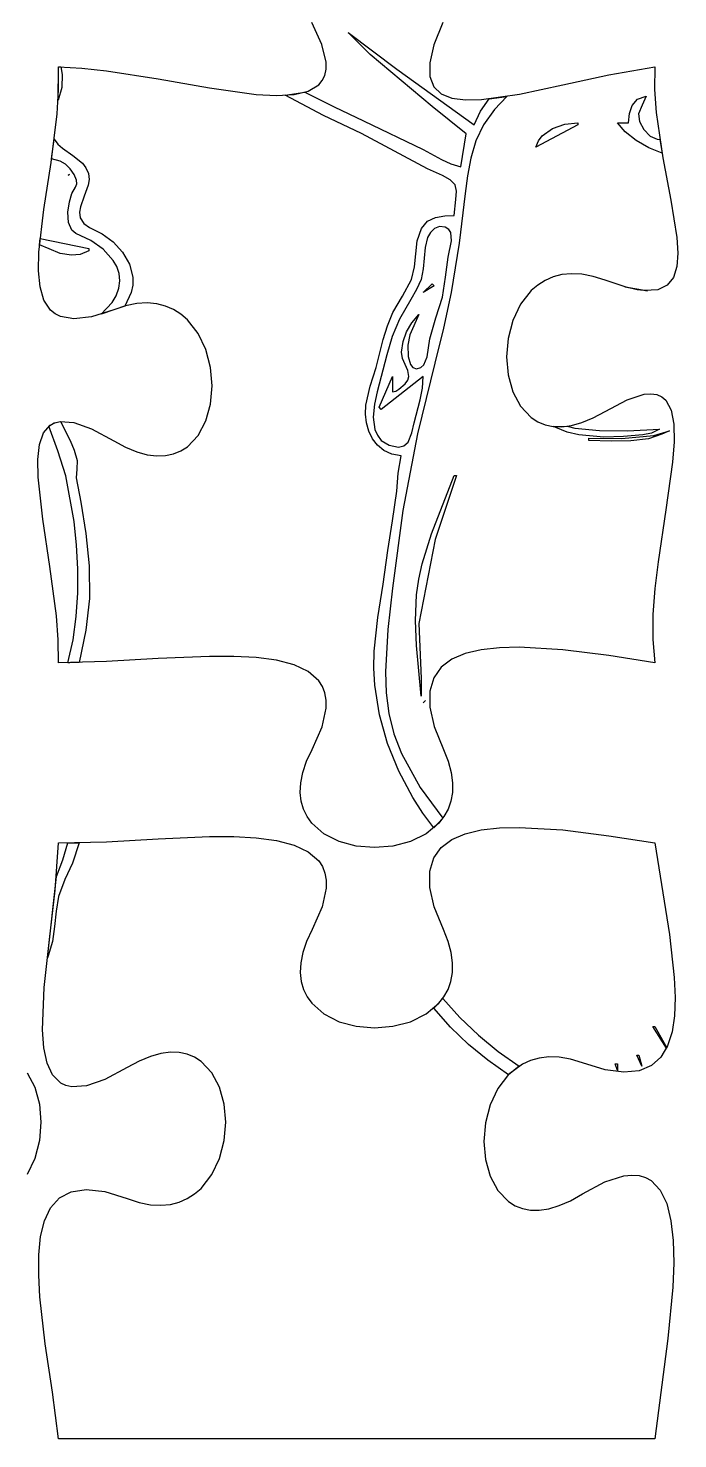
# Model space of a CAD drawing. Extents: x -47 to 700, y -217 to 268.
# Drawn here: x 133.1 to 209.3, y 11.2 to 176.9 of the extents above; entities that cross this region are included whole.
import ezdxf

# ---------------------------------------------------------------- set-up
doc = ezdxf.new("R2010")
doc.units = 0

msp = doc.modelspace()

# ---------------------------------------------------------------- linework, layer by layer
at = {"layer": 'Layer 1'}
for p, q in [((167.538429, 174.957887), (166.354, 177.556)), ((181.754, 177.556), (180.706153, 174.93965)), ((173.22549, 173.807), (170.63443, 176.39806)), ((170.63443, 176.39806), (176.33486, 172.07997)), ((168.028023, 172.904066), (167.538429, 174.957887)), ((180.706153, 174.93965), (180.204195, 172.83598)), ((168.031621, 172.065102), (168.028023, 172.904066)), ((180.48034, 167.67507), (173.22549, 173.807)), ((180.204195, 172.83598), (180.205499, 171.200563)), ((136.57715, 168.42899), (136.62365, 172.33625)), ((136.62365, 172.33625), (136.89547, 172.33025)), ((136.636349, 169.642331), (136.624, 172.336)), ((136.624, 172.336), (136.624, 172.336)), ((136.624, 172.336), (139.355978, 172.200714)), ((136.89547, 172.33025), (137.07117, 171.45847)), ((137.07117, 171.45847), (137.004852, 169.927191)), ((139.355978, 172.200714), (142.260602, 171.88559)), ((142.260602, 171.88559), (148.339937, 170.922719)), ((148.339937, 170.922719), (154.366305, 169.861176)), ((167.170562, 170.222406), (167.595146, 170.730737)), ((167.595146, 170.730737), (167.884747, 171.342814)), ((167.884747, 171.342814), (168.031621, 172.065102)), ((176.33486, 172.07997), (185.40304, 165.51603)), ((180.205499, 171.200563), (180.667438, 169.988969)), ((195.830562, 170.222406), (201.243805, 171.408988)), ((201.243805, 171.408988), (206.624, 172.336)), ((206.624, 172.336), (206.608951, 169.681625)), ((136.460289, 166.843676), (136.636349, 169.642331)), ((137.004852, 169.927191), (136.57714, 168.42868)), ((154.366305, 169.861176), (159.844, 169.11475)), ((159.844, 169.11475), (162.222188, 168.989015)), ((162.222188, 168.989015), (164.27732, 169.09723)), ((163.21835, 169.00833), (165.54482, 169.35714)), ((164.27732, 169.09723), (165.947433, 169.49112)), ((165.54482, 169.35714), (169.004504, 167.637526)), ((165.947433, 169.49112), (167.170562, 170.222406)), ((180.667438, 169.988969), (181.547384, 169.156769)), ((181.547384, 169.156769), (182.802711, 168.659535)), ((186.269, 168.49225), (190.725289, 169.131684)), ((190.725289, 169.131684), (195.830562, 170.222406)), ((206.608951, 169.681625), (206.797984, 166.993969)), ((136.57714, 168.42868), (136.57715, 168.42899)), ((167.725006, 166.644891), (163.21835, 169.00833)), ((169.004504, 167.637526), (172.44828, 165.99094)), ((184.49612, 164.4794), (180.48034, 167.67507)), ((182.802711, 168.659535), (184.390792, 168.452838)), ((184.390792, 168.452838), (186.269, 168.49225)), ((186.170294, 167.14304), (187.17244, 168.57838)), ((187.17244, 168.57838), (189.26999, 168.87345)), ((189.26999, 168.87345), (187.796526, 167.319611)), ((203.647318, 166.853223), (203.970952, 167.812836)), ((203.970952, 167.812836), (204.59702, 168.531079)), ((204.59702, 168.531079), (205.61219, 168.88478)), ((205.12606, 167.854054), (204.70527, 166.81204)), ((205.61219, 168.88478), (205.12606, 167.854054)), ((135.749312, 161.125531), (136.460289, 166.843676)), ((172.18886, 164.5223), (167.725006, 166.644891)), ((172.44828, 165.99094), (179.44371, 162.62267)), ((185.40304, 165.51603), (186.170294, 167.14304)), ((187.796526, 167.319611), (186.52545, 165.51603)), ((196.070388, 165.600578), (197.58015, 165.77541)), ((197.58015, 165.77541), (197.58015, 165.51651)), ((203.159788, 164.696346), (202.24392, 165.77541)), ((202.24392, 165.77541), (203.53945, 165.77541)), ((203.53945, 165.77541), (203.647318, 166.853223)), ((204.70527, 166.81204), (204.834989, 165.911779)), ((204.834989, 165.911779), (205.347697, 164.976796)), ((206.797984, 166.993969), (207.573375, 161.671625)), ((179.96203, 160.37681), (172.18886, 164.5223)), ((183.84861, 160.59282), (184.49612, 164.4794)), ((186.52545, 165.51603), (185.633441, 163.639836)), ((197.58015, 165.51651), (192.65745, 162.92545)), ((192.961424, 163.642324), (193.405295, 164.240048)), ((193.405295, 164.240048), (194.610855, 165.110274)), ((194.610855, 165.110274), (196.070388, 165.600578)), ((204.44224, 163.682465), (203.159788, 164.696346)), ((205.347697, 164.976796), (206.089805, 164.214518)), ((206.089805, 164.214518), (206.90772, 163.83237)), ((135.80612, 161.52347), (136.1291, 163.85563)), ((136.1291, 163.85563), (136.563479, 163.277167)), ((136.563479, 163.277167), (137.09817, 162.788636)), ((137.09817, 162.788636), (138.305936, 161.942332)), ((179.44371, 162.62267), (181.582586, 161.462181)), ((185.633441, 163.639836), (185.02755, 161.619628)), ((192.65745, 162.92545), (192.961424, 163.642324)), ((205.935014, 162.820924), (204.44224, 163.682465)), ((207.48185, 162.19888), (205.935014, 162.820924)), ((206.90772, 163.83237), (207.21313, 163.82637)), ((207.21313, 163.82637), (207.48185, 162.19856)), ((134.903805, 155.569809), (135.749312, 161.125531)), ((136.81226, 161.26767), (135.80612, 161.52347)), ((137.435259, 160.915218), (136.81226, 161.26767)), ((138.014464, 160.35632), (137.435259, 160.915218)), ((138.305936, 161.942332), (139.427289, 161.038658)), ((139.427289, 161.038658), (139.853964, 160.478412)), ((181.582586, 161.462181), (182.676981, 160.952145)), ((182.676981, 160.952145), (183.84861, 160.59282)), ((185.02755, 161.619628), (184.630849, 159.539603)), ((207.48185, 162.19856), (207.48185, 162.19888)), ((207.573375, 161.671625), (208.520328, 156.674594)), ((137.76205, 159.62746), (137.93465, 159.71376)), ((137.93465, 159.71376), (137.76205, 159.62746)), ((138.478325, 159.691762), (138.014464, 160.35632)), ((138.75529, 159.02233), (138.478325, 159.691762)), ((139.853964, 160.478412), (140.13712, 159.79955)), ((140.214113, 159.122015), (140.121154, 158.458941)), ((140.13712, 159.79955), (140.214113, 159.122015)), ((181.70995, 159.564468), (179.96203, 160.37681)), ((182.603536, 159.05635), (181.70995, 159.564468)), ((184.630849, 159.539603), (184.36641, 157.48396)), ((137.906799, 156.506475), (138.19357, 157.46739)), ((138.19357, 157.46739), (138.613217, 158.214222)), ((138.613217, 158.214222), (138.76145, 158.600355)), ((138.76145, 158.600355), (138.75529, 159.02233)), ((140.121154, 158.458941), (139.653444, 157.164266)), ((183.20059, 158.47719), (182.603536, 159.05635)), ((183.350222, 157.755605), (183.20059, 158.47719)), ((183.28676, 156.754935), (183.350222, 157.755605)), ((184.36641, 157.48396), (183.664396, 151.63987)), ((137.739257, 155.266061), (137.906799, 156.506475)), ((139.190119, 155.891704), (139.102642, 155.25627)), ((139.653444, 157.164266), (139.190119, 155.891704)), ((183.07089, 154.89291), (183.28676, 156.754935)), ((208.520328, 156.674594), (209.209, 152.3085)), ((134.3365, 150.56475), (134.903805, 155.569809)), ((137.798872, 154.046792), (137.739257, 155.266061)), ((139.102642, 155.25627), (139.18731, 154.61743)), ((139.18731, 154.61743), (139.599468, 153.936323)), ((179.22771, 153.33848), (179.953214, 154.198474)), ((179.953214, 154.198474), (180.894352, 154.664241)), ((180.894352, 154.664241), (181.962965, 154.855735)), ((181.962965, 154.855735), (183.07089, 154.89291)), ((138.19357, 153.14931), (137.798872, 154.046792)), ((138.676888, 152.775394), (138.19357, 153.14931)), ((139.266179, 152.480604), (138.676888, 152.775394)), ((140.43943, 151.94008), (139.266179, 152.480604)), ((139.599468, 153.936323), (140.258702, 153.454217)), ((140.258702, 153.454217), (141.73496, 152.71729)), ((141.73496, 152.71729), (143.029581, 151.775317)), ((178.739981, 151.904014), (179.22771, 153.33848)), ((180.296013, 152.892092), (179.96208, 152.30233)), ((180.762886, 153.354739), (180.296013, 152.892092)), ((181.347541, 153.593359), (180.762886, 153.354739)), ((182.03482, 153.51104), (181.347541, 153.593359)), ((182.439978, 153.256034), (182.03482, 153.51104)), ((182.677755, 152.886094), (182.439978, 153.256034)), ((182.779066, 151.924078), (182.677755, 152.886094)), ((134.40567, 151.44605), (134.47547, 152.18089)), ((135.51671, 150.94789), (134.40567, 151.44605)), ((134.47547, 152.18089), (137.33059, 151.59539)), ((136.816517, 150.43024), (135.51671, 150.94789)), ((137.33059, 151.59539), (140.18055, 150.99078)), ((140.18055, 150.99078), (140.18055, 150.73137)), ((141.866424, 150.911139), (140.43943, 151.94008)), ((143.03803, 149.612439), (141.866424, 150.911139)), ((143.029581, 151.775317), (144.150705, 150.580352)), ((178.56446, 150.386323), (178.739981, 151.904014)), ((179.649851, 151.121667), (179.542571, 149.87461)), ((179.96208, 152.30233), (179.649851, 151.121667)), ((182.38002, 149.97017), (182.779066, 151.924078)), ((183.664396, 151.63987), (182.72569, 145.82476)), ((209.209, 152.3085), (209.322154, 150.457562)), ((134.286153, 148.390045), (134.3365, 150.56475)), ((138.14394, 150.20272), (136.816517, 150.43024)), ((138.14398, 150.20272), (138.14394, 150.20272)), ((139.172791, 150.30935), (138.14398, 150.20272)), ((140.18055, 150.73137), (139.172791, 150.30935)), ((143.458244, 148.871359), (143.03803, 149.612439)), ((144.150705, 150.580352), (144.970876, 149.180034)), ((144.970876, 149.180034), (145.36264, 147.622)), ((178.429109, 148.85488), (178.56446, 150.386323)), ((179.542571, 149.87461), (179.450744, 148.610738)), ((182.056716, 147.630687), (182.38002, 149.97017)), ((209.322154, 150.457562), (209.209547, 148.878969)), ((134.460133, 146.498598), (134.286153, 148.390045)), ((143.730828, 148.074157), (143.458244, 148.871359)), ((143.827856, 147.224603), (143.730828, 148.074157)), ((145.36264, 147.622), (145.350573, 146.70004)), ((178.06189, 147.37916), (178.429109, 148.85488)), ((179.450744, 148.610738), (179.18487, 147.37963)), ((181.68911, 145.30637), (182.056716, 147.630687)), ((194.69318, 147.669009), (193.745719, 147.258178)), ((195.730875, 147.934828), (194.69318, 147.669009)), ((196.858805, 148.041536), (195.730875, 147.934828)), ((198.076969, 147.975033), (196.858805, 148.041536)), ((199.385367, 147.721221), (198.076969, 147.975033)), ((200.784, 147.266), (199.385367, 147.721221)), ((208.817447, 147.610922), (208.092125, 146.691625)), ((209.209547, 148.878969), (208.817447, 147.610922)), ((134.91003, 144.938937), (134.460133, 146.498598)), ((143.411039, 145.455095), (143.7214, 146.32647)), ((143.7214, 146.32647), (143.827856, 147.224603)), ((145.170595, 145.832976), (144.39526, 144.24442)), ((145.350573, 146.70004), (145.170595, 145.832976)), ((176.989304, 145.419864), (178.06189, 147.37916)), ((178.648947, 146.174215), (177.974554, 145.018376)), ((179.18487, 147.37963), (178.648947, 146.174215)), ((179.44374, 145.82521), (180.47986, 146.86132)), ((180.73876, 146.60242), (179.44374, 145.82521)), ((180.47986, 146.86132), (180.73876, 146.60242)), ((192.1215, 146.057875), (190.858219, 144.446713)), ((192.888492, 146.716433), (192.1215, 146.057875)), ((193.745719, 147.258178), (192.888492, 146.716433)), ((203.379518, 146.408266), (200.784, 147.266)), ((204.55018, 146.15866), (203.09033, 146.48925)), ((203.09033, 146.48925), (205.78164, 146.03966)), ((205.426891, 146.052094), (203.379518, 146.408266)), ((205.78164, 146.03966), (204.55018, 146.15866)), ((206.97985, 146.159281), (205.426891, 146.052094)), ((205.78164, 146.03966), (205.78164, 146.03966)), ((208.092125, 146.691625), (206.97985, 146.159281)), ((135.687437, 143.759594), (134.91003, 144.938937)), ((141.62954, 143.29719), (142.93641, 144.669285)), ((142.93641, 144.669285), (143.411039, 145.455095)), ((144.39526, 144.24442), (143.10335, 143.81603)), ((144.502633, 144.275762), (143.104, 143.816)), ((145.811031, 144.533822), (144.502633, 144.275762)), ((147.029195, 144.60428), (145.811031, 144.533822)), ((148.157125, 144.501234), (147.029195, 144.60428)), ((149.19482, 144.238784), (148.157125, 144.501234)), ((150.142281, 143.831029), (149.19482, 144.238784)), ((175.85944, 143.49257), (176.989304, 145.419864)), ((177.974554, 145.018376), (176.6367, 142.71584)), ((180.9313, 142.858236), (181.68911, 145.30637)), ((182.72569, 145.82476), (181.819221, 141.652681)), ((190.858219, 144.446713), (189.955875, 142.537484)), ((136.21508, 143.327707), (135.687437, 143.759594)), ((136.843946, 143.009098), (136.21508, 143.327707)), ((138.431148, 142.73598), (136.843946, 143.009098)), ((140.500636, 142.988771), (138.431148, 142.73598)), ((143.104, 143.816), (140.500636, 142.988771)), ((143.10335, 143.81603), (141.62954, 143.29719)), ((141.62954, 143.29719), (141.62954, 143.29719)), ((150.999508, 143.292068), (150.142281, 143.831029)), ((151.7665, 142.636), (150.999508, 143.292068)), ((153.029781, 141.028939), (151.7665, 142.636)), ((175.233214, 141.921809), (175.85944, 143.49257)), ((176.6367, 142.71584), (175.811768, 140.664758)), ((178.92545, 143.23363), (177.884899, 140.875845)), ((178.115736, 142.283233), (178.92545, 143.23363)), ((180.22098, 140.38368), (180.9313, 142.858236)), ((189.955875, 142.537484), (189.414469, 140.442982)), ((153.932125, 139.122641), (153.029781, 141.028939)), ((174.750175, 140.294378), (175.233214, 141.921809)), ((177.084731, 140.080382), (177.496802, 141.23193)), ((177.496802, 141.23193), (178.115736, 142.283233)), ((177.884899, 140.875845), (177.626121, 139.64351)), ((181.819221, 141.652681), (180.794258, 137.518495)), ((173.91589, 137.01493), (174.750175, 140.294378)), ((175.811768, 140.664758), (175.153285, 138.508055)), ((176.8956, 138.82925), (177.084731, 140.080382)), ((177.626121, 139.64351), (177.67333, 138.31094)), ((179.919677, 138.2958), (180.22098, 140.38368)), ((189.414469, 140.442982), (189.234, 138.276)), ((154.473531, 137.029896), (153.932125, 139.122641)), ((175.153285, 138.508055), (174.04565, 134.16545)), ((177.006191, 138.076317), (176.8956, 138.82925)), ((177.305914, 137.36586), (177.006191, 138.076317)), ((177.67333, 138.31094), (177.943534, 137.393136)), ((179.497858, 137.323854), (179.919677, 138.2958)), ((189.234, 138.276), (189.414469, 136.14933)), ((154.654, 134.8635), (154.473531, 137.029896)), ((173.214367, 134.836628), (173.91589, 137.01493)), ((174.26165, 132.35161), (175.8166, 135.9793)), ((179.44376, 135.9793), (174.52107, 132.09271)), ((175.8166, 135.9793), (175.8166, 134.16545)), ((177.616487, 136.674611), (177.305914, 137.36586)), ((177.75963, 135.9793), (177.616487, 136.674611)), ((177.637603, 135.530938), (177.75963, 135.9793)), ((177.943534, 137.393136), (178.23238, 137.023103)), ((178.23238, 137.023103), (178.66655, 136.88622)), ((178.66655, 136.88622), (179.144111, 137.015452)), ((180.794258, 137.518495), (178.7528, 129.24226)), ((179.144111, 137.015452), (179.497858, 137.323854)), ((179.337343, 134.60052), (179.44376, 135.9793)), ((189.414469, 136.14933), (189.955875, 134.175766)), ((154.473531, 132.736244), (154.654, 134.8635)), ((172.70717, 132.61055), (173.214367, 134.836628)), ((175.8166, 134.16545), (176.225612, 134.261705)), ((176.225612, 134.261705), (176.59381, 134.46776)), ((176.59381, 134.46776), (177.337074, 135.12333)), ((177.337074, 135.12333), (177.637603, 135.530938)), ((179.069979, 133.232195), (179.337343, 134.60052)), ((153.932125, 130.760922), (154.473531, 132.736244)), ((172.676442, 131.54688), (172.70717, 132.61055)), ((173.711317, 132.725697), (173.549222, 131.198296)), ((174.04565, 134.16545), (173.711317, 132.725697)), ((178.36373, 130.53828), (179.069979, 133.232195)), ((189.955875, 134.175766), (190.858219, 132.4681)), ((200.784, 131.866), (203.364686, 133.240541)), ((203.364686, 133.240541), (205.37152, 133.875922)), ((205.37152, 133.875922), (206.178386, 133.937173)), ((206.178386, 133.937173), (206.864164, 133.838529)), ((206.864164, 133.838529), (207.436309, 133.588289)), ((207.436309, 133.588289), (207.902281, 133.19475)), ((207.902281, 133.19475), (208.545536, 132.010971)), ((172.794598, 130.512726), (172.676442, 131.54688)), ((173.549222, 131.198296), (173.754196, 129.729495)), ((174.52107, 132.09271), (174.26165, 132.35161)), ((190.858219, 132.4681), (192.1215, 131.139125)), ((192.1215, 131.139125), (192.888492, 130.651895)), ((198.076969, 130.552279), (199.385367, 131.098357)), ((199.385367, 131.098357), (200.784, 131.866)), ((208.545536, 132.010971), (208.85359, 130.353578)), ((134.381031, 127.973207), (134.849605, 129.338986)), ((134.849605, 129.338986), (135.64525, 130.262719)), ((135.47641, 130.12739), (136.102964, 130.507574)), ((136.555579, 127.215052), (135.47641, 130.12739)), ((135.64525, 130.262719), (136.181434, 130.541299)), ((136.102964, 130.507574), (136.87891, 130.69221)), ((136.181434, 130.541299), (136.818238, 130.688346)), ((136.818238, 130.688346), (138.418844, 130.559809)), ((136.87891, 130.69221), (138.003121, 128.465916)), ((138.418844, 130.559809), (140.49734, 129.821046)), ((140.49734, 129.821046), (143.104, 128.416)), ((153.029781, 129.050326), (153.932125, 130.760922)), ((173.065612, 129.538867), (172.794598, 130.512726)), ((173.493459, 128.65608), (173.065612, 129.538867)), ((173.754196, 129.729495), (174.055219, 129.062771)), ((177.67333, 128.24902), (178.119221, 129.354313)), ((178.119221, 129.354313), (178.36373, 130.53828)), ((192.888492, 130.651895), (193.745719, 130.301635)), ((193.745719, 130.301635), (194.69318, 130.102444)), ((194.69318, 130.102444), (195.730875, 130.068422)), ((194.72606, 130.10007), (196.32699, 130.12487)), ((194.98961, 129.97656), (194.72606, 130.10007)), ((196.323593, 129.445547), (194.98961, 129.97656)), ((195.730875, 130.068422), (196.858805, 130.213667)), ((197.721224, 129.09499), (196.323593, 129.445547)), ((196.32699, 130.12487), (197.22461, 129.89129)), ((196.858805, 130.213667), (198.076969, 130.552279)), ((197.22461, 129.89129), (200.153037, 129.616231)), ((200.153037, 129.616231), (203.418021, 129.599581)), ((203.418021, 129.599581), (207.16716, 129.76055)), ((206.23766, 129.323991), (205.21534, 129.12855)), ((207.16716, 129.76055), (206.23766, 129.323991)), ((206.51707, 129.02675), (208.35985, 129.58847)), ((208.35985, 129.58847), (207.442376, 129.177738)), ((208.85359, 130.353578), (208.886107, 128.288959)), ((134.189254, 126.221442), (134.381031, 127.973207)), ((138.003121, 128.465916), (138.464931, 127.312717)), ((143.104, 128.416), (144.502633, 127.652898)), ((144.502633, 127.652898), (145.811031, 127.111068)), ((150.999508, 127.22753), (151.7665, 127.71725)), ((151.7665, 127.71725), (153.029781, 129.050326)), ((174.082112, 127.895144), (173.493459, 128.65608)), ((174.055219, 129.062771), (174.52107, 128.46554)), ((174.835548, 127.286836), (174.082112, 127.895144)), ((174.52107, 128.46554), (175.426707, 127.882499)), ((175.426707, 127.882499), (176.53852, 127.67334)), ((176.53852, 127.67334), (177.165419, 127.825719)), ((176.53852, 127.67334), (176.53852, 127.67334)), ((178.7528, 129.24226), (177.040704, 120.20597)), ((177.165419, 127.825719), (177.67333, 128.24902)), ((200.63784, 128.82779), (197.721224, 129.09499)), ((198.87619, 128.46554), (198.87619, 128.72444)), ((198.87619, 128.72444), (202.704647, 128.686456)), ((201.51582, 128.38234), (198.87619, 128.46554)), ((202.945269, 128.907505), (200.63784, 128.82779)), ((200.63784, 128.82779), (200.63784, 128.82779)), ((203.813204, 128.420608), (201.51582, 128.38234)), ((201.51582, 128.38234), (201.51582, 128.38234)), ((202.704647, 128.686456), (206.51707, 129.02675)), ((205.21534, 129.12855), (202.945269, 128.907505)), ((205.87163, 128.63814), (203.813204, 128.420608)), ((207.442376, 129.177738), (205.87163, 128.63814)), ((208.886107, 128.288959), (208.70275, 125.8835)), ((134.224, 124.13975), (134.189254, 126.221442)), ((137.50316, 124.30294), (136.555579, 127.215052)), ((138.464931, 127.312717), (138.79869, 126.11678)), ((138.79869, 126.11678), (138.787081, 125.072453)), ((145.811031, 127.111068), (147.029195, 126.776411)), ((147.029195, 126.776411), (148.157125, 126.634828)), ((148.157125, 126.634828), (149.19482, 126.672219)), ((149.19482, 126.672219), (150.142281, 126.874486)), ((150.142281, 126.874486), (150.999508, 127.22753)), ((175.757739, 126.861936), (174.835548, 127.286836)), ((176.85266, 126.65122), (175.757739, 126.861936)), ((176.50002, 124.596386), (176.85266, 126.65122)), ((138.458711, 118.925799), (137.50316, 124.30294)), ((138.787081, 125.072453), (138.71239, 124.04404)), ((176.33434, 122.50574), (176.50002, 124.596386)), ((180.418896, 117.474411), (183.07037, 124.31953)), ((183.3303, 124.31953), (180.82503, 116.80578)), ((183.07037, 124.31953), (183.3303, 124.31953)), ((208.70275, 125.8835), (207.927066, 120.315609)), ((134.771969, 119.210824), (134.224, 124.13975)), ((138.71239, 124.04404), (139.23019, 121.19408)), ((139.23019, 121.19408), (139.850641, 117.507445)), ((175.82836, 119.007), (176.33434, 122.50574)), ((177.040704, 120.20597), (175.81655, 111.10536)), ((207.927066, 120.315609), (207.003844, 114.181)), ((135.62275, 113.634906), (134.771969, 119.210824)), ((138.755194, 116.158256), (138.458711, 118.925799)), ((175.29823, 115.5103), (175.82836, 119.007)), ((138.90773, 113.36478), (138.755194, 116.158256)), ((139.850641, 117.507445), (140.236224, 113.704969)), ((180.82503, 116.80578), (178.9254, 106.95987)), ((179.321815, 113.967411), (180.418896, 117.474411)), ((174.738251, 111.589061), (175.29823, 115.5103)), ((136.374156, 107.860473), (135.62275, 113.634906)), ((138.899003, 110.565405), (138.90773, 113.36478)), ((140.236224, 113.704969), (140.269942, 109.890048)), ((178.925375, 112.167867), (179.321815, 113.967411)), ((207.003844, 114.181), (206.636063, 111.067143)), ((174.109899, 107.646689), (174.738251, 111.589061)), ((175.81655, 111.10536), (175.278611, 106.226931)), ((178.6665, 110.32813), (178.925375, 112.167867)), ((206.636063, 111.067143), (206.410387, 108.010766)), ((138.711697, 107.780166), (138.899003, 110.565405)), ((140.269942, 109.890048), (139.8348, 106.16608)), ((178.534273, 107.305475), (178.6665, 110.32813)), ((136.58691, 105.038961), (136.374156, 107.860473)), ((138.328498, 105.0291), (138.711697, 107.780166)), ((206.410387, 108.010766), (206.386478, 105.078256)), ((139.8348, 106.16608), (139.04364, 102.34978)), ((173.687105, 103.684822), (174.109899, 107.646689)), ((175.278611, 106.226931), (175.005894, 101.281504)), ((178.656166, 104.350653), (178.534273, 107.305475)), ((178.9254, 106.95987), (179.18482, 100.48274)), ((136.624, 102.336), (136.58691, 105.038961)), ((137.73209, 102.33224), (138.328498, 105.0291)), ((206.386478, 105.078256), (206.624, 102.336)), ((148.335094, 102.81975), (142.259059, 102.467484)), ((154.358395, 103.082016), (148.335094, 102.81975)), ((157.195985, 103.082279), (154.358395, 103.082016)), ((159.83525, 102.9435), (157.195985, 103.082279)), ((162.214476, 102.62683), (159.83525, 102.9435)), ((173.638396, 101.69709), (173.687105, 103.684822)), ((179.18482, 98.41003), (178.656166, 104.350653)), ((182.79734, 102.744691), (181.545907, 101.801925)), ((184.38308, 103.424635), (182.79734, 102.744691)), ((186.26025, 103.86975), (184.38308, 103.424635)), ((188.385975, 104.108029), (186.26025, 103.86975)), ((190.717379, 104.167465), (188.385975, 104.108029)), ((195.825719, 103.861781), (190.717379, 104.167465)), ((201.242262, 103.176645), (195.825719, 103.861781)), ((206.624, 102.336), (201.242262, 103.176645)), ((142.259059, 102.467484), (136.624, 102.336)), ((136.624, 102.336), (136.624, 102.336)), ((137.96412, 102.33124), (137.73209, 102.33224)), ((139.04364, 102.34978), (137.96412, 102.33118)), ((137.96412, 102.33118), (137.96412, 102.33124)), ((164.271949, 102.093422), (162.214476, 102.62683)), ((165.945956, 101.304428), (164.271949, 102.093422)), ((167.174781, 100.221), (165.945956, 101.304428)), ((173.7438, 99.7051), (173.638396, 101.69709)), ((175.005894, 101.281504), (175.097114, 98.821463)), ((181.545907, 101.801925), (180.671656, 100.568344)), ((167.602966, 99.556734), (167.174781, 100.221)), ((167.896712, 98.804291), (167.602966, 99.556734)), ((174.297775, 96.225602), (173.7438, 99.7051)), ((179.18482, 100.48274), (179.18482, 98.41003)), ((180.671656, 100.568344), (180.217464, 99.015954)), ((168.048307, 97.958816), (167.896712, 98.804291)), ((168.050035, 97.015453), (168.048307, 97.958816)), ((175.097114, 98.821463), (175.408385, 96.39003)), ((179.44371, 97.6323), (179.70261, 97.891716)), ((179.70261, 97.891716), (179.44371, 97.6323)), ((180.217464, 99.015954), (180.226207, 97.116762)), ((167.573036, 94.815639), (168.050035, 97.015453)), ((175.25215, 92.854804), (174.297775, 96.225602)), ((175.408385, 96.39003), (175.990954, 94.002322)), ((180.226207, 97.116762), (180.74076, 94.842775)), ((166.404, 92.166), (167.573036, 94.815639)), ((180.74076, 94.842775), (181.804, 92.166)), ((176.575023, 89.605729), (175.25215, 92.854804)), ((175.990954, 94.002322), (176.89607, 91.67346)), ((165.747158, 90.767367), (166.404, 92.166)), ((176.89607, 91.67346), (179.100944, 87.680791)), ((181.804, 92.166), (182.370022, 90.767367)), ((165.304732, 89.458969), (165.747158, 90.767367)), ((178.23449, 86.4914), (176.575023, 89.605729)), ((182.370022, 90.767367), (182.727486, 89.458969)), ((165.006734, 87.112875), (165.062624, 88.240805)), ((165.062624, 88.240805), (165.304732, 89.458969)), ((182.727486, 89.458969), (182.890493, 88.240805)), ((182.890493, 88.240805), (182.873141, 87.112875)), ((165.122964, 86.07518), (165.006734, 87.112875)), ((179.413554, 84.666244), (178.23449, 86.4914)), ((179.100944, 87.680791), (181.73298, 84.06721)), ((182.873141, 87.112875), (182.689529, 86.07518)), ((165.397213, 85.127719), (165.122964, 86.07518)), ((165.815383, 84.270492), (165.397213, 85.127719)), ((180.701, 82.9402), (179.413554, 84.666244)), ((182.353756, 85.127719), (181.879922, 84.270492)), ((182.689529, 86.07518), (182.353756, 85.127719)), ((166.363375, 83.5035), (165.815383, 84.270492)), ((167.792428, 82.240219), (166.363375, 83.5035)), ((181.282125, 83.5035), (179.771041, 82.240219)), ((181.73298, 84.06721), (180.701, 82.94015)), ((180.701, 82.94015), (180.701, 82.9402)), ((181.879922, 84.270492), (181.282125, 83.5035)), ((186.26025, 82.70315), (188.385975, 82.941429)), ((188.385975, 82.941429), (190.717379, 83.000865)), ((190.717379, 83.000865), (195.825719, 82.695181)), ((136.624, 81.1694), (142.259059, 81.300884)), ((142.259059, 81.300884), (148.335094, 81.65315)), ((148.335094, 81.65315), (154.358395, 81.915416)), ((154.358395, 81.915416), (157.195985, 81.915679)), ((157.195985, 81.915679), (159.83525, 81.7769)), ((159.83525, 81.7769), (162.214476, 81.46023)), ((162.214476, 81.46023), (164.271949, 80.926822)), ((169.571578, 81.337875), (167.792428, 82.240219)), ((171.588033, 80.796469), (169.571578, 81.337875)), ((177.933297, 81.337875), (175.881686, 80.796469)), ((179.771041, 82.240219), (177.933297, 81.337875)), ((181.545907, 80.635325), (182.79734, 81.578091)), ((182.79734, 81.578091), (184.38308, 82.258035)), ((184.38308, 82.258035), (186.26025, 82.70315)), ((195.825719, 82.695181), (201.242262, 82.010045)), ((201.242262, 82.010045), (206.624, 81.1694)), ((136.236197, 75.629956), (136.62401, 81.16939)), ((136.62401, 81.16939), (136.624, 81.1694)), ((137.129045, 79.177673), (137.73209, 81.165588)), ((137.73209, 81.165588), (139.04364, 81.183158)), ((139.04364, 81.183158), (138.28038, 78.781238)), ((164.271949, 80.926822), (165.945956, 80.137828)), ((165.945956, 80.137828), (167.174781, 79.0544)), ((173.729, 80.616), (171.588033, 80.796469)), ((175.881686, 80.796469), (173.729, 80.616)), ((180.671656, 79.401744), (181.545907, 80.635325)), ((206.624, 81.1694), (206.624, 81.1694)), ((206.624, 81.1694), (208.334781, 70.428306)), ((136.38695, 77.240758), (137.129045, 79.177673)), ((138.28038, 78.781238), (137.38648, 76.865758)), ((167.174781, 79.0544), (167.602966, 78.390134)), ((167.602966, 78.390134), (167.896712, 77.637691)), ((180.217464, 77.849354), (180.671656, 79.401744)), ((135.31777, 67.655298), (136.38695, 77.240758)), ((137.38648, 76.865758), (136.63913, 74.894658)), ((167.896712, 77.637691), (168.048307, 76.792216)), ((168.048307, 76.792216), (168.050035, 75.848853)), ((180.226207, 75.950162), (180.217464, 77.849354)), ((135.56901, 69.816421), (136.236197, 75.629956)), ((136.63913, 74.894658), (136.347301, 73.144131)), ((168.050035, 75.848853), (167.573036, 73.649039)), ((180.74076, 73.676175), (180.226207, 75.950162)), ((136.347301, 73.144131), (136.167787, 71.369976)), ((167.573036, 73.649039), (166.404, 70.9994)), ((181.804, 70.9994), (180.74076, 73.676175)), ((136.167787, 71.369976), (135.921768, 69.609301)), ((134.961823, 64.185933), (135.56901, 69.816421)), ((135.921768, 69.609301), (135.43042, 67.899218)), ((165.747158, 69.600767), (165.304732, 68.292369)), ((166.404, 70.9994), (165.747158, 69.600767)), ((182.370022, 69.600767), (181.804, 70.9994)), ((182.727486, 68.292369), (182.370022, 69.600767)), ((208.334781, 70.428306), (208.904762, 65.346099)), ((165.304732, 68.292369), (165.062624, 67.074205)), ((182.890493, 67.074205), (182.727486, 68.292369)), ((135.43042, 67.899218), (135.31777, 67.655307)), ((135.31777, 67.655307), (135.31777, 67.655298)), ((165.062624, 67.074205), (165.006734, 65.946275)), ((182.873141, 65.946275), (182.890493, 67.074205)), ((165.006734, 65.946275), (165.122964, 64.90858)), ((165.122964, 64.90858), (165.397213, 63.961119)), ((182.353756, 63.961119), (182.689529, 64.90858)), ((182.689529, 64.90858), (182.873141, 65.946275)), ((208.904762, 65.346099), (209.000531, 63.013919)), ((134.75401, 59.19564), (134.961823, 64.185933)), ((165.397213, 63.961119), (165.815383, 63.103892)), ((165.815383, 63.103892), (166.363375, 62.3369)), ((181.282125, 62.3369), (181.879922, 63.103892)), ((181.879922, 63.103892), (182.353756, 63.961119)), ((209.000531, 63.013919), (208.92525, 60.87315)), ((166.363375, 62.3369), (167.792428, 61.073619)), ((179.771041, 61.073619), (181.282125, 62.3369)), ((180.70104, 61.77345), (181.73302, 62.90051)), ((182.643465, 59.545895), (180.70104, 61.77345)), ((181.73302, 62.90051), (183.747506, 60.654044)), ((167.792428, 61.073619), (169.571578, 60.171275)), ((169.571578, 60.171275), (171.588033, 59.629869)), ((175.881686, 59.629869), (177.933297, 60.171275)), ((177.933297, 60.171275), (179.771041, 61.073619)), ((183.747506, 60.654044), (185.924833, 58.581675)), ((208.92525, 60.87315), (208.645243, 58.962889)), ((134.905924, 57.083426), (134.75401, 59.19564)), ((171.588033, 59.629869), (173.729, 59.4494)), ((173.729, 59.4494), (175.881686, 59.629869)), ((184.761564, 57.500358), (182.643465, 59.545895)), ((185.924833, 58.581675), (188.250303, 56.682151)), ((208.01097, 57.077098), (206.38988, 59.624228)), ((206.38988, 59.624228), (206.64878, 59.624228)), ((206.64878, 59.624228), (208.02389, 57.103968)), ((208.645243, 58.962889), (208.126832, 57.322232)), ((135.284947, 55.302691), (134.905924, 57.083426)), ((148.629205, 56.431723), (147.411041, 56.093111)), ((149.757135, 56.576968), (148.629205, 56.431723)), ((150.79483, 56.542946), (149.757135, 56.576968)), ((151.742291, 56.343755), (150.79483, 56.542946)), ((152.599518, 55.993495), (151.742291, 56.343755)), ((187.03764, 55.632829), (184.761564, 57.500358)), ((188.250303, 56.682151), (190.70922, 54.95422)), ((208.126832, 57.322232), (207.336341, 55.990276)), ((208.01099, 57.077098), (208.01097, 57.077098)), ((208.02389, 57.103968), (208.01099, 57.077098)), ((135.933502, 53.910579), (135.284947, 55.302691)), ((144.70401, 54.77939), (142.071471, 53.371233)), ((146.102643, 55.547033), (144.70401, 54.77939)), ((147.411041, 56.093111), (146.102643, 55.547033)), ((153.36651, 55.506265), (152.599518, 55.993495)), ((154.629791, 54.17729), (153.36651, 55.506265)), ((189.454, 53.9393), (187.03764, 55.632829)), ((190.70922, 54.95422), (189.454, 53.93929)), ((191.085719, 55.179898), (189.4615, 53.9469)), ((192.03318, 55.609802), (191.085719, 55.179898)), ((193.070875, 55.896509), (192.03318, 55.609802)), ((194.198805, 56.025922), (193.070875, 55.896509)), ((195.416969, 55.983941), (194.198805, 56.025922)), ((196.725367, 55.756467), (195.416969, 55.983941)), ((198.124, 55.3294), (196.725367, 55.756467)), ((200.780042, 54.5314), (198.124, 55.3294)), ((202.2444, 54.442631), (201.9855, 55.219844)), ((201.9855, 55.219844), (202.2444, 55.219844)), ((202.2444, 55.219844), (202.2444, 54.442631)), ((205.09436, 54.960428), (204.50989, 56.229088)), ((204.50989, 56.229088), (204.76879, 56.229088)), ((204.76879, 56.229088), (205.09436, 54.960428)), ((206.240094, 55.006119), (204.804413, 54.408856)), ((207.336341, 55.990276), (206.240094, 55.006119)), ((132.933481, 54.1773), (133.835825, 52.469634)), ((136.89401, 52.964234), (135.933502, 53.910579)), ((142.071471, 53.371233), (139.920572, 52.637417)), ((155.532135, 52.469624), (154.629791, 54.17729)), ((189.4615, 53.9469), (188.198219, 52.310308)), ((189.454, 53.93929), (189.454, 53.9393)), ((202.995621, 54.237584), (200.780042, 54.5314)), ((204.804413, 54.408856), (202.995621, 54.237584)), ((133.835825, 52.469634), (134.377231, 50.49607)), ((137.504503, 52.676081), (136.89401, 52.964234)), ((138.208893, 52.520799), (137.504503, 52.676081)), ((139.920572, 52.637417), (138.208893, 52.520799)), ((156.073541, 50.49606), (155.532135, 52.469624)), ((188.198219, 52.310308), (187.295875, 50.382916)), ((134.377231, 50.49607), (134.5577, 48.3694)), ((156.25401, 48.36939), (156.073541, 50.49606)), ((187.295875, 50.382916), (186.754469, 48.277515)), ((134.5577, 48.3694), (134.377231, 46.202418)), ((156.073541, 46.202408), (156.25401, 48.36939)), ((186.754469, 48.277515), (186.574, 46.1069)), ((134.377231, 46.202418), (133.835825, 44.107916)), ((155.532135, 44.107906), (156.073541, 46.202408)), ((186.574, 46.1069), (186.754469, 43.983863)), ((133.835825, 44.107916), (132.933481, 42.198687)), ((154.629791, 42.198677), (155.532135, 44.107906)), ((186.754469, 43.983863), (187.295875, 42.021197)), ((153.36651, 40.587515), (154.629791, 42.198677)), ((187.295875, 42.021197), (188.198219, 40.331695)), ((200.775868, 41.363675), (202.980035, 42.061412)), ((202.980035, 42.061412), (203.925277, 42.154545)), ((203.925277, 42.154545), (204.771849, 42.088104)), ((204.771849, 42.088104), (205.524169, 41.870274)), ((205.524169, 41.870274), (206.186656, 41.509244)), ((206.186656, 41.509244), (207.259803, 40.390325)), ((136.730885, 39.467359), (138.109488, 40.200047)), ((138.109488, 40.200047), (139.872994, 40.461245)), ((139.872994, 40.461245), (142.058727, 40.203509)), ((142.058727, 40.203509), (144.70401, 39.37939)), ((151.742291, 39.387212), (152.599518, 39.928957)), ((152.599518, 39.928957), (153.36651, 40.587515)), ((188.198219, 40.331695), (189.4615, 39.02815)), ((196.725367, 39.133603), (198.124, 39.9294)), ((198.124, 39.9294), (200.775868, 41.363675)), ((207.259803, 40.390325), (208.026637, 38.796841)), ((134.979088, 36.7773), (135.699859, 38.310628)), ((135.699859, 38.310628), (136.730885, 39.467359)), ((144.70401, 39.37939), (146.102643, 38.924169)), ((146.102643, 38.924169), (147.411041, 38.670357)), ((147.411041, 38.670357), (148.629205, 38.603854)), ((148.629205, 38.603854), (149.757135, 38.710562)), ((149.757135, 38.710562), (150.79483, 38.976381)), ((150.79483, 38.976381), (151.742291, 39.387212)), ((189.4615, 39.02815), (190.228492, 38.556359)), ((190.228492, 38.556359), (191.085719, 38.223355)), ((191.085719, 38.223355), (192.03318, 38.043237)), ((193.070875, 38.030103), (194.198805, 38.198054)), ((194.198805, 38.198054), (195.416969, 38.561187)), ((195.416969, 38.561187), (196.725367, 39.133603)), ((208.026637, 38.796841), (208.522503, 36.794285)), ((134.531245, 34.914822), (134.979088, 36.7773)), ((192.03318, 38.043237), (193.070875, 38.030103)), ((208.522503, 36.794285), (208.78275, 34.44815)), ((134.319009, 32.77064), (134.531245, 34.914822)), ((208.78275, 34.44815), (208.842723, 31.823929)), ((134.305053, 30.3922), (134.319009, 32.77064)), ((208.842723, 31.823929), (208.73777, 28.987115)), ((134.452054, 27.826949), (134.305053, 30.3922)), ((208.73777, 28.987115), (208.174469, 22.937681)), ((135.079631, 22.325796), (134.452054, 27.826949)), ((135.903144, 16.646753), (135.079631, 22.325796)), ((208.174469, 22.937681), (206.624, 11.1694)), ((136.624, 11.16939), (135.903144, 16.646753)), ((206.624, 11.1694), (136.624, 11.16939))]:
    msp.add_line(p, q, dxfattribs=at)

doc.saveas('drawing.dxf')
